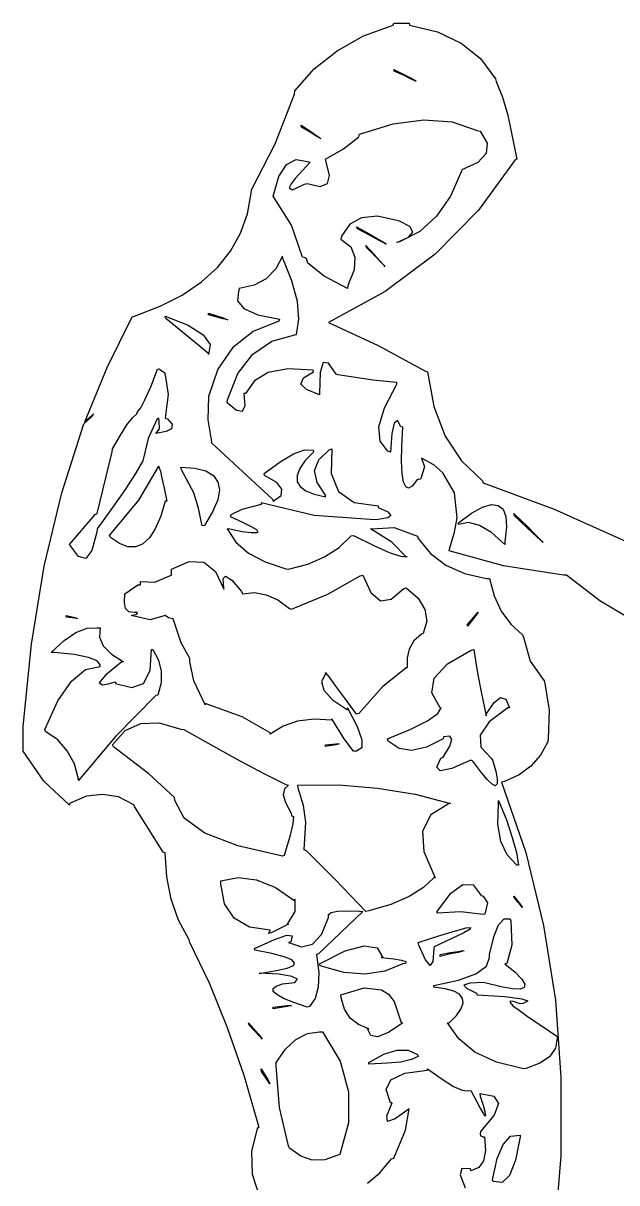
# Model space of a CAD drawing. Extents: x -0.66 to 0.51, y -0.06 to 1.71.
# Drawn here: x -0.658 to -0.188, y 0.795 to 1.715 of the extents above; entities that cross this region are included whole.
import ezdxf

# ---------------------------------------------------------------- set-up
doc = ezdxf.new("R2010")
doc.units = 0
doc.layers.get('0').update_dxf_attribs({"linetype": 'CONTINUOUS'})

msp = doc.modelspace()

# ---------------------------------------------------------------- linework, layer by layer
for p, q in [((-0.38838, 1.7046), (-0.36486, 1.71324)), ((-0.36486, 1.71324), (-0.36438, 1.71468)), ((-0.36438, 1.71468), (-0.35454, 1.71468)), ((-0.35454, 1.71468), (-0.35214, 1.71468)), ((-0.35214, 1.71468), (-0.3519, 1.71324)), ((-0.3519, 1.71324), (-0.32958, 1.70772)), ((-0.40926, 1.69284), (-0.38838, 1.7046)), ((-0.32958, 1.70772), (-0.31086, 1.69884)), ((-0.42726, 1.67844), (-0.40926, 1.69284)), ((-0.31086, 1.69884), (-0.2955, 1.6866)), ((-0.2955, 1.6866), (-0.28374, 1.67052)), ((-0.44262, 1.66092), (-0.42726, 1.67844)), ((-0.36438, 1.67796), (-0.35646, 1.67412)), ((-0.3639, 1.67652), (-0.36438, 1.67796)), ((-0.35622, 1.67316), (-0.3639, 1.67652)), ((-0.35646, 1.67412), (-0.35094, 1.67124)), ((-0.35094, 1.67052), (-0.35622, 1.67316)), ((-0.35094, 1.67124), (-0.34758, 1.66956)), ((-0.34758, 1.66908), (-0.35094, 1.67052)), ((-0.34758, 1.66956), (-0.34662, 1.6686)), ((-0.34662, 1.6686), (-0.34758, 1.66908)), ((-0.28374, 1.67052), (-0.28326, 1.66836)), ((-0.28326, 1.66836), (-0.27822, 1.65612)), ((-0.45822, 1.61892), (-0.4431, 1.65852)), ((-0.4431, 1.65852), (-0.44262, 1.66092)), ((-0.27822, 1.65612), (-0.2739, 1.64172)), ((-0.36486, 1.635), (-0.34038, 1.63812)), ((-0.34038, 1.63812), (-0.31806, 1.63644)), ((-0.2739, 1.64172), (-0.2667, 1.60692)), ((-0.43734, 1.63236), (-0.43782, 1.6338)), ((-0.43782, 1.6338), (-0.43086, 1.62924)), ((-0.43062, 1.62828), (-0.43734, 1.63236)), ((-0.43086, 1.62924), (-0.42606, 1.62588)), ((-0.42582, 1.62516), (-0.43062, 1.62828)), ((-0.3915, 1.6266), (-0.36486, 1.635)), ((-0.31806, 1.63644), (-0.29814, 1.62948)), ((-0.29814, 1.62948), (-0.29598, 1.629)), ((-0.29598, 1.629), (-0.29046, 1.61964)), ((-0.47694, 1.58244), (-0.45822, 1.61892)), ((-0.42606, 1.62588), (-0.42318, 1.62396)), ((-0.42294, 1.62348), (-0.42582, 1.62516)), ((-0.42318, 1.62396), (-0.42222, 1.623)), ((-0.42222, 1.623), (-0.42294, 1.62348)), ((-0.40422, 1.61508), (-0.39198, 1.62468)), ((-0.39198, 1.62468), (-0.3915, 1.6266)), ((-0.29046, 1.61964), (-0.29118, 1.61124)), ((-0.41838, 1.60692), (-0.40422, 1.61508)), ((-0.29118, 1.61124), (-0.29766, 1.60428)), ((-0.45534, 1.593), (-0.44934, 1.6026)), ((-0.44934, 1.6026), (-0.44166, 1.60668)), ((-0.43062, 1.60452), (-0.44238, 1.59156)), ((-0.44166, 1.60668), (-0.43278, 1.605)), ((-0.43278, 1.605), (-0.43062, 1.60452)), ((-0.4179, 1.60476), (-0.41838, 1.60692)), ((-0.41526, 1.59396), (-0.4179, 1.60476)), ((-0.29766, 1.60428), (-0.31038, 1.59852)), ((-0.26814, 1.60644), (-0.29718, 1.56636)), ((-0.2667, 1.60692), (-0.26814, 1.60644)), ((-0.4599, 1.57764), (-0.45534, 1.593)), ((-0.44238, 1.59156), (-0.44574, 1.58724)), ((-0.41694, 1.58748), (-0.41526, 1.59396)), ((-0.31062, 1.59732), (-0.31926, 1.57764)), ((-0.31038, 1.59852), (-0.31062, 1.59732)), ((-0.47718, 1.58004), (-0.47694, 1.58244)), ((-0.44574, 1.58724), (-0.44718, 1.58412)), ((-0.44718, 1.58412), (-0.44454, 1.58268)), ((-0.44454, 1.58268), (-0.4407, 1.58436)), ((-0.4407, 1.58436), (-0.43494, 1.587)), ((-0.43494, 1.587), (-0.43302, 1.58748)), ((-0.43302, 1.58748), (-0.4227, 1.58532)), ((-0.4227, 1.58532), (-0.41694, 1.58748)), ((-0.4803, 1.56348), (-0.47718, 1.58004)), ((-0.44526, 1.5546), (-0.4599, 1.57764)), ((-0.31926, 1.57764), (-0.33054, 1.56156)), ((-0.48582, 1.54812), (-0.4803, 1.56348)), ((-0.29718, 1.56636), (-0.3315, 1.53156)), ((-0.43662, 1.52916), (-0.44526, 1.5546)), ((-0.39918, 1.55532), (-0.40566, 1.54572)), ((-0.38982, 1.56036), (-0.39918, 1.55532)), ((-0.37734, 1.56156), (-0.38982, 1.56036)), ((-0.36198, 1.5582), (-0.37734, 1.56156)), ((-0.35982, 1.55772), (-0.36198, 1.5582)), ((-0.35166, 1.5534), (-0.35982, 1.55772)), ((-0.33054, 1.56156), (-0.34374, 1.54956)), ((-0.49374, 1.53396), (-0.48582, 1.54812)), ((-0.40566, 1.54572), (-0.40614, 1.54356)), ((-0.3939, 1.55316), (-0.38334, 1.5474)), ((-0.39318, 1.55172), (-0.3939, 1.55316)), ((-0.3831, 1.54644), (-0.39318, 1.55172)), ((-0.38334, 1.5474), (-0.37614, 1.54308)), ((-0.3759, 1.54236), (-0.3831, 1.54644)), ((-0.36198, 1.54092), (-0.35262, 1.545)), ((-0.34374, 1.54956), (-0.35982, 1.5414)), ((-0.35262, 1.545), (-0.34926, 1.54908)), ((-0.34926, 1.54908), (-0.35166, 1.5534)), ((-0.40614, 1.54356), (-0.39846, 1.53732)), ((-0.39846, 1.53732), (-0.3951, 1.52916)), ((-0.38646, 1.53852), (-0.37974, 1.53132)), ((-0.38574, 1.5366), (-0.38646, 1.53852)), ((-0.37902, 1.52988), (-0.38574, 1.5366)), ((-0.37614, 1.54308), (-0.37182, 1.54068)), ((-0.37158, 1.5402), (-0.3759, 1.54236)), ((-0.37182, 1.54068), (-0.37038, 1.53948)), ((-0.37038, 1.53948), (-0.37158, 1.5402)), ((-0.35982, 1.5414), (-0.36198, 1.54092)), ((-0.50406, 1.521), (-0.49374, 1.53396)), ((-0.45246, 1.52988), (-0.45774, 1.5198)), ((-0.45246, 1.52892), (-0.45246, 1.52988)), ((-0.44502, 1.51044), (-0.45246, 1.52892)), ((-0.43542, 1.52892), (-0.43662, 1.52916)), ((-0.4335, 1.5282), (-0.43542, 1.52892)), ((-0.43302, 1.52628), (-0.4335, 1.5282)), ((-0.4323, 1.52436), (-0.43302, 1.52628)), ((-0.3951, 1.52916), (-0.39558, 1.51908)), ((-0.37974, 1.53132), (-0.37518, 1.52604)), ((-0.3747, 1.52508), (-0.37902, 1.52988)), ((-0.3315, 1.53156), (-0.3711, 1.50204)), ((-0.51678, 1.50948), (-0.50406, 1.521)), ((-0.45774, 1.5198), (-0.46542, 1.51212)), ((-0.41934, 1.51404), (-0.4323, 1.52436)), ((-0.39558, 1.51908), (-0.40062, 1.5066)), ((-0.37518, 1.52604), (-0.3723, 1.52292)), ((-0.37182, 1.52244), (-0.3747, 1.52508)), ((-0.3723, 1.52292), (-0.37134, 1.52148)), ((-0.37134, 1.52148), (-0.37182, 1.52244)), ((-0.5319, 1.49916), (-0.51678, 1.50948)), ((-0.46542, 1.51212), (-0.47502, 1.50708)), ((-0.4407, 1.49412), (-0.44502, 1.51044)), ((-0.4011, 1.50444), (-0.41934, 1.51404)), ((-0.54942, 1.49028), (-0.5319, 1.49916)), ((-0.48726, 1.50204), (-0.48822, 1.4946)), ((-0.48678, 1.50444), (-0.48726, 1.50204)), ((-0.47502, 1.50708), (-0.48678, 1.50444)), ((-0.3711, 1.50204), (-0.41598, 1.47732)), ((-0.40062, 1.5066), (-0.4011, 1.50444)), ((-0.56982, 1.48236), (-0.54942, 1.49028)), ((-0.48822, 1.4946), (-0.48318, 1.48836)), ((-0.4395, 1.47996), (-0.4407, 1.49412)), ((-0.59142, 1.44156), (-0.5715, 1.48188)), ((-0.5715, 1.48188), (-0.56982, 1.48236)), ((-0.54534, 1.48236), (-0.5271, 1.47516)), ((-0.54486, 1.48044), (-0.54534, 1.48236)), ((-0.51102, 1.45284), (-0.54486, 1.48044)), ((-0.51102, 1.48332), (-0.51102, 1.48476)), ((-0.51102, 1.48476), (-0.4995, 1.48116)), ((-0.4995, 1.4802), (-0.51102, 1.48332)), ((-0.4995, 1.48116), (-0.49566, 1.47948)), ((-0.48318, 1.48836), (-0.4719, 1.48356)), ((-0.4719, 1.48356), (-0.45486, 1.47996)), ((-0.5271, 1.47516), (-0.51534, 1.46772)), ((-0.49566, 1.47948), (-0.4995, 1.4802)), ((-0.45534, 1.47852), (-0.47574, 1.47012)), ((-0.45486, 1.47996), (-0.45534, 1.47852)), ((-0.44142, 1.46796), (-0.4395, 1.47996)), ((-0.41598, 1.47732), (-0.37662, 1.45908)), ((-0.51534, 1.46772), (-0.50982, 1.46004)), ((-0.47574, 1.47012), (-0.49206, 1.4574)), ((-0.47598, 1.45236), (-0.46086, 1.46268)), ((-0.46086, 1.46268), (-0.44262, 1.46772)), ((-0.44262, 1.46772), (-0.44142, 1.46796)), ((-0.50982, 1.46004), (-0.51102, 1.45188)), ((-0.51102, 1.45188), (-0.51102, 1.45284)), ((-0.49206, 1.4574), (-0.50358, 1.44036)), ((-0.37662, 1.45908), (-0.33966, 1.43892)), ((-0.48774, 1.437), (-0.47598, 1.45236)), ((-0.4203, 1.44564), (-0.4227, 1.43772)), ((-0.41598, 1.44516), (-0.4203, 1.44564)), ((-0.40998, 1.43628), (-0.41598, 1.44516)), ((-0.60918, 1.3986), (-0.59142, 1.44156)), ((-0.55686, 1.42644), (-0.55158, 1.44036)), ((-0.55158, 1.44036), (-0.55038, 1.4406)), ((-0.55038, 1.4406), (-0.54606, 1.43772)), ((-0.54606, 1.43772), (-0.54534, 1.4358)), ((-0.54534, 1.4358), (-0.54318, 1.4202)), ((-0.50358, 1.44036), (-0.51102, 1.41876)), ((-0.49614, 1.41612), (-0.48774, 1.437)), ((-0.46374, 1.43772), (-0.47478, 1.43124)), ((-0.44814, 1.4406), (-0.46374, 1.43772)), ((-0.42822, 1.43964), (-0.44814, 1.4406)), ((-0.4359, 1.4334), (-0.42798, 1.4382)), ((-0.42798, 1.4382), (-0.42822, 1.43964)), ((-0.4227, 1.43772), (-0.42318, 1.42116)), ((-0.40854, 1.4358), (-0.40998, 1.43628)), ((-0.3807, 1.43172), (-0.40854, 1.4358)), ((-0.33966, 1.43892), (-0.3375, 1.4382)), ((-0.3375, 1.4382), (-0.33246, 1.41084)), ((-0.56142, 1.41612), (-0.55686, 1.42644)), ((-0.47478, 1.43124), (-0.48174, 1.42116)), ((-0.43806, 1.4286), (-0.4359, 1.4334)), ((-0.4335, 1.42428), (-0.43806, 1.4286)), ((-0.37014, 1.43052), (-0.3807, 1.43172)), ((-0.37158, 1.40964), (-0.36198, 1.42836)), ((-0.36198, 1.4298), (-0.37014, 1.43052)), ((-0.36198, 1.42836), (-0.36198, 1.4298)), ((-0.56478, 1.40964), (-0.56142, 1.41612)), ((-0.54318, 1.4202), (-0.5451, 1.40388)), ((-0.51102, 1.41876), (-0.5115, 1.40028)), ((-0.49638, 1.41372), (-0.49614, 1.41612)), ((-0.48174, 1.42116), (-0.48318, 1.42116)), ((-0.48318, 1.42116), (-0.48222, 1.41132)), ((-0.42318, 1.41996), (-0.4335, 1.42428)), ((-0.42318, 1.42116), (-0.42318, 1.41996)), ((-0.56742, 1.40652), (-0.56478, 1.40964)), ((-0.48894, 1.40772), (-0.49638, 1.41372)), ((-0.48438, 1.40676), (-0.48894, 1.40772)), ((-0.48222, 1.41132), (-0.48438, 1.40676)), ((-0.37614, 1.39452), (-0.37158, 1.40964)), ((-0.33246, 1.41084), (-0.32358, 1.38732)), ((-0.6099, 1.39692), (-0.6039, 1.40244)), ((-0.60342, 1.4034), (-0.60918, 1.3986)), ((-0.6039, 1.40244), (-0.60198, 1.4046)), ((-0.60198, 1.4046), (-0.60342, 1.4034)), ((-0.57582, 1.3962), (-0.57126, 1.40172)), ((-0.57126, 1.40172), (-0.5679, 1.40484)), ((-0.5679, 1.40484), (-0.56742, 1.40652)), ((-0.55182, 1.401), (-0.55902, 1.3854)), ((-0.55038, 1.40148), (-0.55182, 1.401)), ((-0.55014, 1.39932), (-0.55038, 1.40148)), ((-0.5499, 1.39308), (-0.55014, 1.39932)), ((-0.5451, 1.40388), (-0.54534, 1.40148)), ((-0.54534, 1.40148), (-0.54366, 1.401)), ((-0.54366, 1.401), (-0.53982, 1.39668)), ((-0.5115, 1.40028), (-0.5091, 1.38444)), ((-0.36414, 1.39764), (-0.36582, 1.38948)), ((-0.3615, 1.39956), (-0.36414, 1.39764)), ((-0.35862, 1.39476), (-0.3615, 1.39956)), ((-0.62742, 1.34244), (-0.6099, 1.39692)), ((-0.58086, 1.38804), (-0.57582, 1.3962)), ((-0.55278, 1.38948), (-0.5499, 1.39308)), ((-0.54462, 1.39092), (-0.55278, 1.38948)), ((-0.5403, 1.39308), (-0.54462, 1.39092)), ((-0.53982, 1.39668), (-0.5403, 1.39308)), ((-0.37518, 1.38324), (-0.37614, 1.39452)), ((-0.36582, 1.38948), (-0.36702, 1.3746)), ((-0.35718, 1.39428), (-0.35862, 1.39476)), ((-0.3579, 1.3794), (-0.35718, 1.39428)), ((-0.5871, 1.37724), (-0.58086, 1.38804)), ((-0.55902, 1.3854), (-0.56262, 1.3698)), ((-0.5091, 1.38444), (-0.50862, 1.38204)), ((-0.50862, 1.38204), (-0.4839, 1.359)), ((-0.36894, 1.37532), (-0.37518, 1.38324)), ((-0.35814, 1.36716), (-0.3579, 1.3794)), ((-0.32358, 1.38732), (-0.31062, 1.36764)), ((-0.59934, 1.32588), (-0.58734, 1.37484)), ((-0.58734, 1.37484), (-0.5871, 1.37724)), ((-0.45438, 1.36692), (-0.44382, 1.37316)), ((-0.44382, 1.37316), (-0.43494, 1.37628)), ((-0.43494, 1.37628), (-0.42822, 1.37604)), ((-0.42798, 1.3746), (-0.43446, 1.36788)), ((-0.42822, 1.37604), (-0.42798, 1.3746)), ((-0.42366, 1.3686), (-0.4155, 1.37652)), ((-0.4155, 1.37652), (-0.41334, 1.37724)), ((-0.41334, 1.37724), (-0.41382, 1.35756)), ((-0.36702, 1.3746), (-0.36894, 1.37532)), ((-0.5631, 1.36764), (-0.56886, 1.35756)), ((-0.56622, 1.33644), (-0.55038, 1.36356)), ((-0.56262, 1.3698), (-0.5631, 1.36764)), ((-0.55038, 1.36356), (-0.55038, 1.3626)), ((-0.55038, 1.3626), (-0.54918, 1.35948)), ((-0.5331, 1.3626), (-0.52182, 1.36188)), ((-0.53262, 1.36044), (-0.5331, 1.3626)), ((-0.52182, 1.36188), (-0.51318, 1.35972)), ((-0.4671, 1.35756), (-0.45438, 1.36692)), ((-0.43878, 1.36164), (-0.44094, 1.35612)), ((-0.43446, 1.36788), (-0.43878, 1.36164)), ((-0.42702, 1.35996), (-0.42366, 1.3686)), ((-0.35766, 1.35756), (-0.35814, 1.36716)), ((-0.3327, 1.36452), (-0.3423, 1.3698)), ((-0.3423, 1.3698), (-0.3399, 1.36284)), ((-0.3399, 1.36284), (-0.34182, 1.35708)), ((-0.3255, 1.35804), (-0.3327, 1.36452)), ((-0.31062, 1.36764), (-0.29406, 1.3518)), ((-0.56886, 1.35756), (-0.57702, 1.34508)), ((-0.54918, 1.35948), (-0.54798, 1.35396)), ((-0.54798, 1.35396), (-0.5463, 1.34604)), ((-0.52278, 1.3422), (-0.53262, 1.36044)), ((-0.51318, 1.35972), (-0.50718, 1.35612)), ((-0.50718, 1.35612), (-0.50358, 1.35084)), ((-0.4839, 1.359), (-0.46038, 1.3374)), ((-0.46662, 1.35612), (-0.4671, 1.35756)), ((-0.45702, 1.3506), (-0.46662, 1.35612)), ((-0.44094, 1.35612), (-0.44094, 1.35108)), ((-0.4251, 1.3506), (-0.42702, 1.35996)), ((-0.41382, 1.35756), (-0.40806, 1.3434)), ((-0.3567, 1.35084), (-0.35766, 1.35756)), ((-0.34638, 1.35204), (-0.34974, 1.34772)), ((-0.34494, 1.35276), (-0.34638, 1.35204)), ((-0.34302, 1.35324), (-0.34494, 1.35276)), ((-0.3423, 1.35516), (-0.34302, 1.35324)), ((-0.34182, 1.35708), (-0.3423, 1.35516)), ((-0.31614, 1.3422), (-0.3255, 1.35804)), ((-0.29406, 1.3518), (-0.29358, 1.35036)), ((-0.64134, 1.28412), (-0.62742, 1.34244)), ((-0.57702, 1.34508), (-0.5871, 1.33068)), ((-0.5463, 1.34604), (-0.54414, 1.33572)), ((-0.50238, 1.3446), (-0.50382, 1.33668)), ((-0.50358, 1.35084), (-0.50238, 1.3446)), ((-0.45294, 1.34532), (-0.45702, 1.3506)), ((-0.45366, 1.34028), (-0.45294, 1.34532)), ((-0.44094, 1.35108), (-0.43854, 1.34724)), ((-0.43854, 1.34724), (-0.43398, 1.34388)), ((-0.43398, 1.34388), (-0.42726, 1.34124)), ((-0.41838, 1.34052), (-0.4251, 1.3506)), ((-0.40806, 1.3434), (-0.39558, 1.33476)), ((-0.35478, 1.347), (-0.3567, 1.35084)), ((-0.35262, 1.34604), (-0.35478, 1.347)), ((-0.34974, 1.34772), (-0.35262, 1.34604)), ((-0.29358, 1.35036), (-0.23718, 1.32948)), ((-0.5895, 1.3086), (-0.56622, 1.33644)), ((-0.54534, 1.33572), (-0.54894, 1.32372)), ((-0.54414, 1.33572), (-0.54534, 1.33572)), ((-0.51894, 1.3302), (-0.52278, 1.3422)), ((-0.50382, 1.33668), (-0.5079, 1.32732)), ((-0.42726, 1.32444), (-0.4695, 1.33428)), ((-0.4695, 1.33428), (-0.4695, 1.33308)), ((-0.46038, 1.3374), (-0.4599, 1.33572)), ((-0.4599, 1.33572), (-0.45366, 1.34028)), ((-0.42726, 1.34124), (-0.41838, 1.33908)), ((-0.41838, 1.33908), (-0.41838, 1.34052)), ((-0.39558, 1.33476), (-0.37662, 1.33188)), ((-0.31422, 1.32252), (-0.31614, 1.3422)), ((-0.62118, 1.3014), (-0.60078, 1.32516)), ((-0.60078, 1.32516), (-0.59934, 1.32588)), ((-0.5871, 1.33068), (-0.59934, 1.31364)), ((-0.51606, 1.31604), (-0.51894, 1.3302)), ((-0.5079, 1.32732), (-0.51438, 1.31652)), ((-0.4935, 1.32492), (-0.49398, 1.32348)), ((-0.48462, 1.329), (-0.4935, 1.32492)), ((-0.4695, 1.33308), (-0.48462, 1.329)), ((-0.37926, 1.32084), (-0.42726, 1.32444)), ((-0.37662, 1.33188), (-0.37662, 1.33068)), ((-0.37662, 1.33068), (-0.36894, 1.32732)), ((-0.36894, 1.32732), (-0.36654, 1.32444)), ((-0.36654, 1.32444), (-0.36894, 1.32252)), ((-0.31302, 1.31844), (-0.3027, 1.32612)), ((-0.3027, 1.32612), (-0.29406, 1.33092)), ((-0.29406, 1.33092), (-0.28686, 1.33308)), ((-0.28686, 1.33308), (-0.28158, 1.33236)), ((-0.28158, 1.33236), (-0.27774, 1.32948)), ((-0.27774, 1.32948), (-0.27558, 1.32348)), ((-0.2691, 1.32588), (-0.25902, 1.31604)), ((-0.26862, 1.32396), (-0.2691, 1.32588)), ((-0.23718, 1.32948), (-0.17598, 1.30188)), ((-0.54894, 1.32372), (-0.55326, 1.31388)), ((-0.51438, 1.31652), (-0.51606, 1.31604)), ((-0.49398, 1.32348), (-0.48414, 1.31916)), ((-0.48414, 1.31916), (-0.47742, 1.31556)), ((-0.47742, 1.31556), (-0.4731, 1.31316)), ((-0.38166, 1.31364), (-0.36414, 1.31484)), ((-0.37662, 1.32108), (-0.37926, 1.32084)), ((-0.36894, 1.32252), (-0.37662, 1.32108)), ((-0.36414, 1.31484), (-0.34542, 1.30788)), ((-0.31614, 1.31124), (-0.31422, 1.32252)), ((-0.3051, 1.31868), (-0.31302, 1.31724)), ((-0.31302, 1.31724), (-0.31302, 1.31844)), ((-0.29646, 1.31652), (-0.3051, 1.31868)), ((-0.28686, 1.31076), (-0.29646, 1.31652)), ((-0.2751, 1.31508), (-0.2763, 1.3038)), ((-0.27558, 1.32348), (-0.2751, 1.31508)), ((-0.25854, 1.3146), (-0.26862, 1.32396)), ((-0.25902, 1.31604), (-0.25182, 1.30884)), ((-0.59958, 1.31124), (-0.60342, 1.2966)), ((-0.59934, 1.31364), (-0.59958, 1.31124)), ((-0.58878, 1.30692), (-0.5895, 1.3086)), ((-0.58158, 1.30212), (-0.58878, 1.30692)), ((-0.55782, 1.30668), (-0.56334, 1.30164)), ((-0.55326, 1.31388), (-0.55782, 1.30668)), ((-0.49422, 1.3134), (-0.49638, 1.31364)), ((-0.49638, 1.31364), (-0.48942, 1.30332)), ((-0.48438, 1.31148), (-0.49422, 1.3134)), ((-0.47742, 1.31052), (-0.48438, 1.31148)), ((-0.4731, 1.31052), (-0.47742, 1.31052)), ((-0.4731, 1.31316), (-0.4719, 1.31124)), ((-0.4719, 1.31124), (-0.4731, 1.31052)), ((-0.40758, 1.299), (-0.39798, 1.30812)), ((-0.39798, 1.30812), (-0.3963, 1.3086)), ((-0.3963, 1.3086), (-0.38022, 1.30044)), ((-0.36582, 1.30332), (-0.38286, 1.31364)), ((-0.38286, 1.31364), (-0.38166, 1.31364)), ((-0.34542, 1.30788), (-0.34494, 1.3062)), ((-0.34494, 1.3062), (-0.33534, 1.2942)), ((-0.31998, 1.29876), (-0.31614, 1.31124)), ((-0.2763, 1.3014), (-0.28686, 1.31076)), ((-0.25158, 1.30788), (-0.25854, 1.3146)), ((-0.25182, 1.30884), (-0.2475, 1.30452)), ((-0.24726, 1.30404), (-0.25158, 1.30788)), ((-0.61398, 1.2918), (-0.62118, 1.3014)), ((-0.60342, 1.2966), (-0.60822, 1.29012)), ((-0.5751, 1.29948), (-0.58158, 1.30212)), ((-0.56886, 1.29948), (-0.5751, 1.29948)), ((-0.56334, 1.30164), (-0.56886, 1.29948)), ((-0.48942, 1.30332), (-0.47934, 1.29444)), ((-0.4191, 1.29156), (-0.40758, 1.299)), ((-0.38022, 1.30044), (-0.36798, 1.29492)), ((-0.35454, 1.29156), (-0.36582, 1.30332)), ((-0.32046, 1.29636), (-0.31998, 1.29876)), ((-0.2763, 1.3038), (-0.2763, 1.3014)), ((-0.2475, 1.30452), (-0.24606, 1.30284)), ((-0.24606, 1.30284), (-0.24726, 1.30404)), ((-0.60822, 1.29012), (-0.61398, 1.2918)), ((-0.54054, 1.28172), (-0.52638, 1.28796)), ((-0.52638, 1.28796), (-0.51486, 1.28724)), ((-0.51486, 1.28724), (-0.5055, 1.28004)), ((-0.47934, 1.29444), (-0.46614, 1.28748)), ((-0.46614, 1.28748), (-0.44982, 1.28196)), ((-0.4323, 1.2858), (-0.4191, 1.29156)), ((-0.36798, 1.29492), (-0.3591, 1.29204)), ((-0.3591, 1.29204), (-0.35358, 1.29156)), ((-0.35358, 1.29156), (-0.35454, 1.29156)), ((-0.33534, 1.2942), (-0.3231, 1.28484)), ((-0.2775, 1.28436), (-0.32046, 1.29636)), ((-0.65142, 1.22244), (-0.64134, 1.28412)), ((-0.54054, 1.27932), (-0.54054, 1.28172)), ((-0.54054, 1.27692), (-0.54054, 1.27932)), ((-0.5055, 1.28004), (-0.49902, 1.26588)), ((-0.44982, 1.28196), (-0.44766, 1.28172)), ((-0.44766, 1.28172), (-0.4323, 1.2858)), ((-0.3231, 1.28484), (-0.30822, 1.27836)), ((-0.30822, 1.27836), (-0.29094, 1.27452)), ((-0.22998, 1.27692), (-0.2775, 1.28436)), ((-0.57726, 1.26228), (-0.56718, 1.26924)), ((-0.56718, 1.26924), (-0.56502, 1.26948)), ((-0.56502, 1.26948), (-0.56502, 1.27188)), ((-0.56502, 1.27188), (-0.5535, 1.2714)), ((-0.5535, 1.2714), (-0.54246, 1.2762)), ((-0.54246, 1.2762), (-0.54054, 1.27692)), ((-0.4995, 1.27452), (-0.49758, 1.2762)), ((-0.49902, 1.26708), (-0.4995, 1.27452)), ((-0.49758, 1.2762), (-0.49254, 1.27308)), ((-0.49254, 1.27308), (-0.48486, 1.2642)), ((-0.41646, 1.26204), (-0.39102, 1.27644)), ((-0.39102, 1.27644), (-0.38886, 1.27692)), ((-0.38886, 1.27692), (-0.38238, 1.26324)), ((-0.29094, 1.27452), (-0.28854, 1.27452)), ((-0.28854, 1.27452), (-0.2847, 1.2606)), ((-0.22758, 1.27692), (-0.22998, 1.27692)), ((-0.20118, 1.25676), (-0.22758, 1.27692)), ((-0.57774, 1.25532), (-0.57726, 1.26228)), ((-0.49902, 1.26588), (-0.49902, 1.26708)), ((-0.48486, 1.2642), (-0.48414, 1.26228)), ((-0.48414, 1.26228), (-0.47454, 1.26324)), ((-0.47454, 1.26324), (-0.46542, 1.26156)), ((-0.46542, 1.26156), (-0.45606, 1.25748)), ((-0.44526, 1.25004), (-0.41646, 1.26204)), ((-0.38238, 1.26324), (-0.37494, 1.25676)), ((-0.3663, 1.25796), (-0.35646, 1.26636)), ((-0.35646, 1.26636), (-0.35454, 1.26708)), ((-0.35454, 1.26708), (-0.34494, 1.25868)), ((-0.2847, 1.2606), (-0.27918, 1.24836)), ((-0.57678, 1.25052), (-0.57774, 1.25532)), ((-0.57414, 1.24788), (-0.57678, 1.25052)), ((-0.45606, 1.25748), (-0.44694, 1.25052)), ((-0.44694, 1.25052), (-0.44526, 1.25004)), ((-0.37494, 1.25676), (-0.3663, 1.25796)), ((-0.34494, 1.25868), (-0.33966, 1.2498)), ((-0.17166, 1.23924), (-0.20118, 1.25676)), ((-0.62382, 1.245), (-0.6171, 1.24356)), ((-0.62358, 1.2438), (-0.62382, 1.245)), ((-0.6171, 1.24284), (-0.62358, 1.2438)), ((-0.6171, 1.24356), (-0.61494, 1.2426)), ((-0.61494, 1.2426), (-0.6171, 1.24284)), ((-0.56982, 1.2474), (-0.57414, 1.24788)), ((-0.57246, 1.245), (-0.5679, 1.2462)), ((-0.55734, 1.24164), (-0.57246, 1.245)), ((-0.56742, 1.2474), (-0.56982, 1.2474)), ((-0.5679, 1.2462), (-0.56742, 1.2474)), ((-0.54726, 1.24452), (-0.55734, 1.24164)), ((-0.54534, 1.245), (-0.54726, 1.24452)), ((-0.5427, 1.24308), (-0.54534, 1.245)), ((-0.54054, 1.2426), (-0.5427, 1.24308)), ((-0.5391, 1.24236), (-0.54054, 1.2426)), ((-0.53286, 1.2234), (-0.5391, 1.24236)), ((-0.33966, 1.2498), (-0.33822, 1.24068)), ((-0.30582, 1.2378), (-0.29934, 1.24548)), ((-0.29934, 1.245), (-0.30582, 1.2366)), ((-0.29934, 1.24548), (-0.29742, 1.24764)), ((-0.29742, 1.24764), (-0.29934, 1.245)), ((-0.27918, 1.24836), (-0.2715, 1.23828)), ((-0.61614, 1.23156), (-0.60726, 1.23492)), ((-0.60726, 1.23492), (-0.59934, 1.2354)), ((-0.59934, 1.2354), (-0.59694, 1.23516)), ((-0.59694, 1.23516), (-0.59742, 1.22796)), ((-0.33822, 1.24068), (-0.3411, 1.23084)), ((-0.30582, 1.2366), (-0.30582, 1.2378)), ((-0.2715, 1.23828), (-0.26238, 1.22964)), ((-0.63582, 1.21572), (-0.6255, 1.22532)), ((-0.6255, 1.22532), (-0.61614, 1.23156)), ((-0.59742, 1.22796), (-0.59454, 1.221)), ((-0.5259, 1.21092), (-0.53286, 1.2234)), ((-0.3483, 1.22484), (-0.35214, 1.21836)), ((-0.3423, 1.23036), (-0.3483, 1.22484)), ((-0.3411, 1.23084), (-0.3423, 1.23036)), ((-0.26238, 1.22964), (-0.26166, 1.22796)), ((-0.26166, 1.22796), (-0.25638, 1.20876)), ((-0.6579, 1.15716), (-0.65142, 1.22244)), ((-0.63342, 1.21572), (-0.63582, 1.21572)), ((-0.61758, 1.21404), (-0.63342, 1.21572)), ((-0.6063, 1.21188), (-0.61758, 1.21404)), ((-0.59454, 1.221), (-0.58806, 1.21452)), ((-0.58806, 1.21452), (-0.57846, 1.20828)), ((-0.55734, 1.20132), (-0.55638, 1.21812)), ((-0.55638, 1.21812), (-0.55518, 1.21812)), ((-0.55518, 1.21812), (-0.55062, 1.20972)), ((-0.35214, 1.21836), (-0.35382, 1.2114)), ((-0.32166, 1.20684), (-0.30294, 1.21764)), ((-0.30294, 1.21764), (-0.30078, 1.21812)), ((-0.30078, 1.21812), (-0.29958, 1.20948)), ((-0.60846, 1.20228), (-0.59694, 1.20468)), ((-0.59934, 1.20924), (-0.6063, 1.21188)), ((-0.59694, 1.20588), (-0.59934, 1.20924)), ((-0.59694, 1.20468), (-0.59694, 1.20588)), ((-0.57966, 1.20828), (-0.59238, 1.19796)), ((-0.57846, 1.20828), (-0.57966, 1.20828)), ((-0.55062, 1.20972), (-0.5487, 1.20084)), ((-0.5259, 1.20828), (-0.5259, 1.21092)), ((-0.52278, 1.19316), (-0.5259, 1.20828)), ((-0.35382, 1.2114), (-0.35358, 1.20348)), ((-0.33222, 1.19532), (-0.32166, 1.20684)), ((-0.29958, 1.20948), (-0.29766, 1.19796)), ((-0.25638, 1.20876), (-0.2451, 1.19316)), ((-0.61974, 1.19292), (-0.60846, 1.20228)), ((-0.59238, 1.19796), (-0.59574, 1.19436)), ((-0.56262, 1.19124), (-0.55734, 1.20132)), ((-0.5487, 1.20084), (-0.5487, 1.19172)), ((-0.41838, 1.19868), (-0.4215, 1.19268)), ((-0.41526, 1.19604), (-0.41838, 1.19988)), ((-0.41838, 1.19988), (-0.41838, 1.19868)), ((-0.41022, 1.18908), (-0.41526, 1.19604)), ((-0.35454, 1.20348), (-0.37326, 1.1886)), ((-0.35358, 1.20348), (-0.35454, 1.20348)), ((-0.33414, 1.1838), (-0.33222, 1.19532)), ((-0.29766, 1.19796), (-0.29478, 1.18332)), ((-0.63054, 1.17732), (-0.61974, 1.19292)), ((-0.59574, 1.19436), (-0.59766, 1.19172)), ((-0.59766, 1.19172), (-0.59502, 1.19004)), ((-0.59502, 1.19004), (-0.5907, 1.19076)), ((-0.5907, 1.19076), (-0.5847, 1.19244)), ((-0.5847, 1.19244), (-0.5847, 1.19124)), ((-0.5847, 1.19124), (-0.57174, 1.18788)), ((-0.57174, 1.18788), (-0.56262, 1.19124)), ((-0.5487, 1.19172), (-0.55134, 1.18188)), ((-0.51366, 1.1742), (-0.52278, 1.19316)), ((-0.4215, 1.19268), (-0.41982, 1.18572)), ((-0.40302, 1.17948), (-0.41022, 1.18908)), ((-0.37326, 1.1886), (-0.39198, 1.16748)), ((-0.2451, 1.19316), (-0.24462, 1.19124)), ((-0.24462, 1.19124), (-0.24126, 1.16988)), ((-0.64086, 1.15476), (-0.63054, 1.17732)), ((-0.55278, 1.18164), (-0.5847, 1.149)), ((-0.55134, 1.18188), (-0.55278, 1.18164)), ((-0.41982, 1.18572), (-0.41286, 1.17828)), ((-0.41286, 1.17828), (-0.4011, 1.17036)), ((-0.3939, 1.16676), (-0.40302, 1.17948)), ((-0.32766, 1.1718), (-0.33414, 1.1838)), ((-0.29478, 1.18332), (-0.29118, 1.16556)), ((-0.2847, 1.17612), (-0.27966, 1.17996)), ((-0.27966, 1.17996), (-0.27558, 1.17876)), ((-0.27558, 1.17876), (-0.2727, 1.1718)), ((-0.48438, 1.1646), (-0.51366, 1.1754)), ((-0.51366, 1.1754), (-0.51366, 1.1742)), ((-0.4011, 1.17036), (-0.4011, 1.1718)), ((-0.4011, 1.1718), (-0.39342, 1.15716)), ((-0.32934, 1.16724), (-0.3267, 1.1718)), ((-0.3267, 1.1718), (-0.32766, 1.1718)), ((-0.29118, 1.16676), (-0.2847, 1.17612)), ((-0.2739, 1.1718), (-0.28878, 1.16076)), ((-0.2727, 1.1718), (-0.2739, 1.1718)), ((-0.24126, 1.16988), (-0.24198, 1.14732)), ((-0.57702, 1.1538), (-0.56478, 1.15932)), ((-0.56478, 1.15932), (-0.55014, 1.16004)), ((-0.55014, 1.16004), (-0.5331, 1.155)), ((-0.4623, 1.15212), (-0.48438, 1.1646)), ((-0.4407, 1.16124), (-0.45198, 1.1574)), ((-0.4275, 1.16292), (-0.4407, 1.16124)), ((-0.41334, 1.16196), (-0.4275, 1.16292)), ((-0.4035, 1.14732), (-0.41334, 1.16316)), ((-0.41334, 1.16316), (-0.41334, 1.16196)), ((-0.39198, 1.16748), (-0.3939, 1.16676)), ((-0.3507, 1.155), (-0.3375, 1.16148)), ((-0.3375, 1.16148), (-0.32934, 1.16724)), ((-0.28878, 1.16076), (-0.29598, 1.1502)), ((-0.29118, 1.16556), (-0.29118, 1.16676)), ((-0.6579, 1.13988), (-0.6579, 1.15716)), ((-0.64014, 1.15308), (-0.64086, 1.15476)), ((-0.63054, 1.14636), (-0.64014, 1.15308)), ((-0.5871, 1.14252), (-0.57702, 1.1538)), ((-0.5331, 1.155), (-0.5307, 1.15476)), ((-0.5307, 1.15476), (-0.50718, 1.14132)), ((-0.45198, 1.1574), (-0.4623, 1.15092)), ((-0.4623, 1.15092), (-0.4623, 1.15212)), ((-0.39342, 1.15716), (-0.38958, 1.1466)), ((-0.36942, 1.14732), (-0.3507, 1.155)), ((-0.31998, 1.14948), (-0.32502, 1.14876)), ((-0.3183, 1.14684), (-0.31998, 1.14948)), ((-0.29598, 1.1502), (-0.29526, 1.1406)), ((-0.6231, 1.13772), (-0.63054, 1.14636)), ((-0.5847, 1.149), (-0.61398, 1.1142)), ((-0.58638, 1.14084), (-0.5871, 1.14252)), ((-0.5583, 1.11948), (-0.58638, 1.14084)), ((-0.50718, 1.14132), (-0.48582, 1.12956)), ((-0.41838, 1.14252), (-0.41022, 1.14324)), ((-0.41838, 1.14108), (-0.41838, 1.14252)), ((-0.41022, 1.14252), (-0.41838, 1.14108)), ((-0.41022, 1.14324), (-0.40758, 1.14324)), ((-0.40758, 1.14324), (-0.41022, 1.14252)), ((-0.3963, 1.13748), (-0.4035, 1.14732)), ((-0.38958, 1.14012), (-0.3939, 1.13748)), ((-0.38958, 1.1466), (-0.38958, 1.14012)), ((-0.3687, 1.1454), (-0.36942, 1.14732)), ((-0.36006, 1.13964), (-0.3687, 1.1454)), ((-0.33846, 1.1406), (-0.35022, 1.13796)), ((-0.32526, 1.14732), (-0.33846, 1.1406)), ((-0.32502, 1.14876), (-0.32526, 1.14732)), ((-0.32526, 1.13268), (-0.31998, 1.14132)), ((-0.31998, 1.14132), (-0.3183, 1.14684)), ((-0.29526, 1.1406), (-0.28686, 1.13172)), ((-0.24222, 1.14492), (-0.24798, 1.13436)), ((-0.24198, 1.14732), (-0.24222, 1.14492)), ((-0.6579, 1.13748), (-0.6579, 1.13988)), ((-0.64158, 1.11372), (-0.6579, 1.13748)), ((-0.61734, 1.1274), (-0.6231, 1.13772)), ((-0.3939, 1.13748), (-0.3963, 1.13748)), ((-0.35022, 1.13796), (-0.36006, 1.13964)), ((-0.3303, 1.12476), (-0.32694, 1.13196)), ((-0.32694, 1.13196), (-0.32526, 1.13268)), ((-0.28686, 1.13172), (-0.28614, 1.13028)), ((-0.24798, 1.13436), (-0.25566, 1.12572)), ((-0.61398, 1.1154), (-0.61734, 1.1274)), ((-0.48582, 1.12956), (-0.46662, 1.11948)), ((-0.32766, 1.12188), (-0.3303, 1.12476)), ((-0.3183, 1.1238), (-0.32766, 1.12188)), ((-0.30318, 1.13028), (-0.3183, 1.1238)), ((-0.30174, 1.12956), (-0.30318, 1.13028)), ((-0.29526, 1.12116), (-0.30174, 1.12956)), ((-0.28614, 1.13028), (-0.2835, 1.12164)), ((-0.25566, 1.12572), (-0.26502, 1.11876)), ((-0.62118, 1.09476), (-0.64158, 1.11372)), ((-0.61398, 1.1142), (-0.61398, 1.1154)), ((-0.53814, 1.10076), (-0.5583, 1.11948)), ((-0.46662, 1.11948), (-0.44982, 1.11108)), ((-0.29022, 1.11492), (-0.29526, 1.12116)), ((-0.28638, 1.11132), (-0.29022, 1.11492)), ((-0.2835, 1.12164), (-0.28254, 1.11516)), ((-0.28254, 1.11516), (-0.28254, 1.11156)), ((-0.27654, 1.11348), (-0.27894, 1.113)), ((-0.27894, 1.113), (-0.25974, 1.05708)), ((-0.26502, 1.11876), (-0.27654, 1.11348)), ((-0.45102, 1.10772), (-0.45198, 1.10292)), ((-0.44766, 1.1106), (-0.45102, 1.10772)), ((-0.44982, 1.11108), (-0.44766, 1.1106)), ((-0.44022, 1.1106), (-0.40782, 1.11084)), ((-0.43998, 1.1082), (-0.44022, 1.1106)), ((-0.4359, 1.09428), (-0.43998, 1.1082)), ((-0.40782, 1.11084), (-0.3771, 1.1082)), ((-0.3771, 1.1082), (-0.34734, 1.1034)), ((-0.34734, 1.1034), (-0.31926, 1.09596)), ((-0.28398, 1.10988), (-0.28638, 1.11132)), ((-0.28254, 1.11156), (-0.28398, 1.10988)), ((-0.60774, 1.10172), (-0.62118, 1.09596)), ((-0.62118, 1.09596), (-0.62118, 1.09476)), ((-0.59502, 1.10316), (-0.60774, 1.10172)), ((-0.5823, 1.10124), (-0.59502, 1.10316)), ((-0.5703, 1.095), (-0.5823, 1.10124)), ((-0.56982, 1.09356), (-0.5703, 1.095)), ((-0.5379, 1.09836), (-0.53814, 1.10076)), ((-0.53046, 1.08444), (-0.5379, 1.09836)), ((-0.45198, 1.10292), (-0.45006, 1.09668)), ((-0.45006, 1.09668), (-0.44574, 1.08828)), ((-0.43398, 1.08132), (-0.4359, 1.09428)), ((-0.32046, 1.09596), (-0.33486, 1.08708)), ((-0.31926, 1.09596), (-0.32046, 1.09596)), ((-0.28182, 1.07964), (-0.28134, 1.09596)), ((-0.28134, 1.09836), (-0.2751, 1.083)), ((-0.28134, 1.09596), (-0.28134, 1.09836)), ((-0.54702, 1.05732), (-0.56982, 1.09356)), ((-0.44574, 1.08828), (-0.44526, 1.08612)), ((-0.44526, 1.08612), (-0.44382, 1.08564)), ((-0.44382, 1.08564), (-0.4443, 1.07988)), ((-0.33486, 1.08708), (-0.34158, 1.07412)), ((-0.5139, 1.07244), (-0.53046, 1.08444)), ((-0.4443, 1.07988), (-0.4467, 1.0698)), ((-0.43542, 1.05924), (-0.43398, 1.08132)), ((-0.27942, 1.06596), (-0.28182, 1.07964)), ((-0.2751, 1.083), (-0.27054, 1.06908)), ((-0.48774, 1.06236), (-0.5139, 1.07244)), ((-0.4467, 1.0698), (-0.45126, 1.05468)), ((-0.34158, 1.07412), (-0.34038, 1.0578)), ((-0.27054, 1.06908), (-0.26718, 1.05708)), ((-0.45246, 1.0542), (-0.48774, 1.06236)), ((-0.4335, 1.05852), (-0.43542, 1.05924)), ((-0.4107, 1.03572), (-0.4335, 1.05852)), ((-0.34038, 1.0578), (-0.3315, 1.03716)), ((-0.27438, 1.05516), (-0.27942, 1.06596)), ((-0.54534, 1.05684), (-0.54702, 1.05732)), ((-0.54414, 1.03788), (-0.54534, 1.05684)), ((-0.45126, 1.05468), (-0.45246, 1.0542)), ((-0.2667, 1.047), (-0.27438, 1.05516)), ((-0.26718, 1.05708), (-0.2655, 1.047)), ((-0.25974, 1.05708), (-0.24582, 0.99924)), ((-0.2655, 1.047), (-0.2667, 1.047)), ((-0.54078, 1.02012), (-0.54414, 1.03788)), ((-0.50142, 1.03476), (-0.4875, 1.0374)), ((-0.50142, 1.03236), (-0.50142, 1.03476)), ((-0.4983, 1.01652), (-0.50142, 1.03236)), ((-0.4875, 1.0374), (-0.4731, 1.03548)), ((-0.4731, 1.03548), (-0.45798, 1.02948)), ((-0.38646, 1.01028), (-0.4107, 1.03572)), ((-0.3327, 1.03716), (-0.34086, 1.02948)), ((-0.3315, 1.03716), (-0.3327, 1.03716)), ((-0.31902, 1.02492), (-0.30966, 1.03188)), ((-0.30966, 1.03188), (-0.3015, 1.0314)), ((-0.3015, 1.0314), (-0.29502, 1.023)), ((-0.45798, 1.02948), (-0.44262, 1.01892)), ((-0.35214, 1.02228), (-0.36654, 1.01604)), ((-0.34086, 1.02948), (-0.35214, 1.02228)), ((-0.33006, 1.01028), (-0.31902, 1.02492)), ((-0.29502, 1.023), (-0.29358, 1.02252)), ((-0.29358, 1.02252), (-0.28998, 1.01724)), ((-0.26862, 1.0206), (-0.2691, 1.02252)), ((-0.2691, 1.02252), (-0.26406, 1.01628)), ((-0.26382, 1.01532), (-0.26862, 1.0206)), ((-0.53478, 1.00356), (-0.54078, 1.02012)), ((-0.49086, 1.005), (-0.4983, 1.01652)), ((-0.44262, 1.02012), (-0.44262, 1.01028)), ((-0.44262, 1.01892), (-0.44262, 1.02012)), ((-0.36654, 1.01604), (-0.38406, 1.01076)), ((-0.28998, 1.01724), (-0.29214, 1.00836)), ((-0.26406, 1.01628), (-0.26238, 1.01364)), ((-0.26238, 1.01364), (-0.26382, 1.01532)), ((-0.52638, 0.98796), (-0.53478, 1.00356)), ((-0.47862, 0.99804), (-0.49086, 1.005)), ((-0.44262, 1.01028), (-0.44886, 1.00044)), ((-0.38886, 1.01028), (-0.4239, 0.97668)), ((-0.4215, 0.99204), (-0.41598, 1.00548)), ((-0.41598, 1.00788), (-0.41382, 1.00956)), ((-0.41598, 1.00548), (-0.41598, 1.00788)), ((-0.41382, 1.00956), (-0.40902, 1.01052)), ((-0.40902, 1.01052), (-0.40158, 1.01076)), ((-0.40158, 1.01076), (-0.3915, 1.01052)), ((-0.3915, 1.01052), (-0.38886, 1.01028)), ((-0.38406, 1.01076), (-0.38646, 1.01028)), ((-0.33006, 1.00908), (-0.33006, 1.01028)), ((-0.3111, 1.01004), (-0.33006, 1.00908)), ((-0.29358, 1.00788), (-0.3111, 1.01004)), ((-0.29214, 1.00836), (-0.29358, 1.00788)), ((-0.28134, 0.99972), (-0.27678, 1.00452)), ((-0.27678, 1.00452), (-0.27198, 1.00452)), ((-0.27198, 1.00452), (-0.2715, 1.00308)), ((-0.2715, 1.00308), (-0.27078, 0.98364)), ((-0.4623, 0.99564), (-0.47862, 0.99804)), ((-0.46374, 0.993), (-0.46278, 0.99396)), ((-0.46158, 0.99348), (-0.46374, 0.993)), ((-0.46278, 0.99396), (-0.4623, 0.99564)), ((-0.45606, 0.99612), (-0.46158, 0.99348)), ((-0.44766, 1.00044), (-0.45606, 0.99612)), ((-0.44886, 1.00044), (-0.44766, 1.00044)), ((-0.3279, 0.99132), (-0.31542, 0.99516)), ((-0.30894, 0.99348), (-0.3183, 0.98892)), ((-0.31542, 0.99516), (-0.30702, 0.99732)), ((-0.3039, 0.99636), (-0.30894, 0.99348)), ((-0.30702, 0.99732), (-0.30342, 0.99756)), ((-0.30342, 0.99756), (-0.3039, 0.99636)), ((-0.28518, 0.99036), (-0.28134, 0.99972)), ((-0.24582, 0.99924), (-0.23622, 0.93996)), ((-0.5259, 0.9858), (-0.52638, 0.98796)), ((-0.5103, 0.95364), (-0.5259, 0.9858)), ((-0.47454, 0.981), (-0.45894, 0.9882)), ((-0.45894, 0.9882), (-0.4491, 0.99156)), ((-0.4491, 0.99156), (-0.44478, 0.99108)), ((-0.44598, 0.98628), (-0.44766, 0.9858)), ((-0.44766, 0.9858), (-0.43734, 0.98244)), ((-0.44478, 0.99108), (-0.44598, 0.98628)), ((-0.43734, 0.98244), (-0.4287, 0.98436)), ((-0.4287, 0.98436), (-0.4215, 0.99204)), ((-0.34494, 0.9858), (-0.3279, 0.99132)), ((-0.34446, 0.98364), (-0.34494, 0.9858)), ((-0.3183, 0.98892), (-0.33222, 0.98244)), ((-0.28854, 0.9762), (-0.28518, 0.99036)), ((-0.4743, 0.9798), (-0.47454, 0.981)), ((-0.46086, 0.97716), (-0.4743, 0.9798)), ((-0.45126, 0.97452), (-0.46086, 0.97716)), ((-0.4239, 0.97668), (-0.42558, 0.9762)), ((-0.42558, 0.9762), (-0.42366, 0.9618)), ((-0.42318, 0.96876), (-0.40278, 0.97908)), ((-0.40278, 0.97908), (-0.38766, 0.98316)), ((-0.38766, 0.98316), (-0.37758, 0.98148)), ((-0.37758, 0.98148), (-0.37302, 0.9738)), ((-0.33918, 0.97212), (-0.34446, 0.98364)), ((-0.3327, 0.981), (-0.33342, 0.97068)), ((-0.33222, 0.98244), (-0.3327, 0.981)), ((-0.32766, 0.9762), (-0.31926, 0.97788)), ((-0.31926, 0.97668), (-0.32766, 0.97476)), ((-0.32766, 0.97476), (-0.32766, 0.9762)), ((-0.31926, 0.97788), (-0.31326, 0.9786)), ((-0.31326, 0.97788), (-0.31926, 0.97668)), ((-0.31326, 0.9786), (-0.30966, 0.97932)), ((-0.30966, 0.97884), (-0.31326, 0.97788)), ((-0.30966, 0.97932), (-0.30846, 0.97908)), ((-0.30846, 0.97908), (-0.30966, 0.97884)), ((-0.28854, 0.9738), (-0.28854, 0.9762)), ((-0.27078, 0.98364), (-0.27486, 0.96924)), ((-0.44502, 0.97212), (-0.45126, 0.97452)), ((-0.44886, 0.9654), (-0.44382, 0.96756)), ((-0.44286, 0.96948), (-0.44502, 0.97212)), ((-0.44382, 0.96756), (-0.44286, 0.96948)), ((-0.4227, 0.96732), (-0.42318, 0.96876)), ((-0.40398, 0.96204), (-0.4227, 0.96732)), ((-0.37302, 0.9738), (-0.37422, 0.9738)), ((-0.37422, 0.9738), (-0.36438, 0.97284)), ((-0.35718, 0.96876), (-0.37134, 0.963)), ((-0.36438, 0.97284), (-0.35814, 0.97164)), ((-0.35814, 0.97164), (-0.35478, 0.97068)), ((-0.35502, 0.96924), (-0.35718, 0.96876)), ((-0.35478, 0.97068), (-0.35502, 0.96924)), ((-0.33558, 0.96756), (-0.33918, 0.97212)), ((-0.33342, 0.97068), (-0.33558, 0.96756)), ((-0.29934, 0.96084), (-0.29094, 0.96708)), ((-0.29094, 0.96708), (-0.28854, 0.9738)), ((-0.27486, 0.96924), (-0.2763, 0.96876)), ((-0.2763, 0.96876), (-0.26814, 0.96228)), ((-0.4551, 0.9606), (-0.47094, 0.96156)), ((-0.47094, 0.96156), (-0.4695, 0.96156)), ((-0.4695, 0.96156), (-0.45726, 0.96348)), ((-0.45726, 0.96348), (-0.44886, 0.9654)), ((-0.44502, 0.95892), (-0.4551, 0.9606)), ((-0.4407, 0.95676), (-0.44502, 0.95892)), ((-0.44262, 0.95412), (-0.4407, 0.95676)), ((-0.42366, 0.9618), (-0.42414, 0.95028)), ((-0.38694, 0.9606), (-0.40398, 0.96204)), ((-0.37134, 0.963), (-0.38694, 0.9606)), ((-0.31302, 0.95604), (-0.29934, 0.96084)), ((-0.26814, 0.96228), (-0.26286, 0.95676)), ((-0.26286, 0.95676), (-0.26046, 0.95268)), ((-0.49614, 0.91812), (-0.5103, 0.95364)), ((-0.4599, 0.94932), (-0.4575, 0.95124)), ((-0.4599, 0.94692), (-0.4599, 0.94932)), ((-0.4575, 0.95124), (-0.45246, 0.95292)), ((-0.45246, 0.95292), (-0.44502, 0.95388)), ((-0.44502, 0.95388), (-0.44262, 0.95412)), ((-0.42414, 0.95028), (-0.42654, 0.9414)), ((-0.40614, 0.94428), (-0.3879, 0.9498)), ((-0.3879, 0.9498), (-0.37398, 0.94812)), ((-0.37398, 0.94812), (-0.36846, 0.94476)), ((-0.3327, 0.95172), (-0.31302, 0.95604)), ((-0.33246, 0.95028), (-0.3327, 0.95172)), ((-0.32358, 0.94908), (-0.33246, 0.95028)), ((-0.31686, 0.94716), (-0.32358, 0.94908)), ((-0.3123, 0.94476), (-0.31686, 0.94716)), ((-0.30414, 0.95364), (-0.3087, 0.95196)), ((-0.3087, 0.95196), (-0.30678, 0.94956)), ((-0.30678, 0.94956), (-0.29886, 0.94572)), ((-0.29358, 0.95412), (-0.30414, 0.95364)), ((-0.29118, 0.95364), (-0.29358, 0.95412)), ((-0.27918, 0.95076), (-0.29118, 0.95364)), ((-0.2703, 0.94908), (-0.27918, 0.95076)), ((-0.26406, 0.94884), (-0.2703, 0.94908)), ((-0.26094, 0.95004), (-0.26406, 0.94884)), ((-0.26046, 0.95268), (-0.26094, 0.95004)), ((-0.45702, 0.94452), (-0.4599, 0.94692)), ((-0.45174, 0.9414), (-0.45702, 0.94452)), ((-0.44358, 0.93828), (-0.45174, 0.9414)), ((-0.43302, 0.93444), (-0.44358, 0.93828)), ((-0.42654, 0.9414), (-0.4311, 0.93516)), ((-0.4059, 0.94188), (-0.40614, 0.94428)), ((-0.40326, 0.933), (-0.4059, 0.94188)), ((-0.36846, 0.94476), (-0.36414, 0.939)), ((-0.36414, 0.939), (-0.35838, 0.92244)), ((-0.3099, 0.9414), (-0.3123, 0.94476)), ((-0.30942, 0.93756), (-0.3099, 0.9414)), ((-0.29886, 0.94572), (-0.29838, 0.94428)), ((-0.29838, 0.94428), (-0.2763, 0.94284)), ((-0.2763, 0.94284), (-0.26286, 0.94116)), ((-0.26934, 0.939), (-0.27222, 0.93924)), ((-0.27222, 0.93924), (-0.27222, 0.93828)), ((-0.27222, 0.93828), (-0.27006, 0.93564)), ((-0.2643, 0.93708), (-0.26934, 0.939)), ((-0.26286, 0.94116), (-0.25806, 0.93948)), ((-0.25806, 0.93948), (-0.2619, 0.93732)), ((-0.23622, 0.93996), (-0.2319, 0.879)), ((-0.4599, 0.93444), (-0.44886, 0.93588)), ((-0.44886, 0.93516), (-0.4599, 0.93324)), ((-0.4599, 0.93324), (-0.4599, 0.93444)), ((-0.44886, 0.93588), (-0.44526, 0.93588)), ((-0.44526, 0.93588), (-0.44886, 0.93516)), ((-0.4311, 0.93516), (-0.43302, 0.93444)), ((-0.39894, 0.9258), (-0.40326, 0.933)), ((-0.3147, 0.92796), (-0.3111, 0.933)), ((-0.3111, 0.933), (-0.30942, 0.93756)), ((-0.27006, 0.93564), (-0.26502, 0.93204)), ((-0.26502, 0.93204), (-0.25758, 0.92652)), ((-0.2619, 0.93732), (-0.2643, 0.93708)), ((-0.47934, 0.9222), (-0.47118, 0.91284)), ((-0.47886, 0.92028), (-0.47934, 0.9222)), ((-0.47094, 0.91188), (-0.47886, 0.92028)), ((-0.39222, 0.92076), (-0.39894, 0.9258)), ((-0.38406, 0.9174), (-0.39222, 0.92076)), ((-0.35718, 0.9222), (-0.36846, 0.91452)), ((-0.35838, 0.92244), (-0.35718, 0.9222)), ((-0.31278, 0.90948), (-0.32166, 0.9222)), ((-0.32166, 0.9222), (-0.32046, 0.9222)), ((-0.32046, 0.9222), (-0.3147, 0.92796)), ((-0.25758, 0.92652), (-0.2475, 0.92004)), ((-0.2475, 0.92004), (-0.23526, 0.91164)), ((-0.48294, 0.8802), (-0.49614, 0.91812)), ((-0.47118, 0.91284), (-0.46854, 0.90924)), ((-0.46854, 0.90924), (-0.47094, 0.91188)), ((-0.4419, 0.909), (-0.43278, 0.91356)), ((-0.43278, 0.91356), (-0.42318, 0.915)), ((-0.42318, 0.915), (-0.42078, 0.915)), ((-0.42078, 0.915), (-0.40686, 0.89172)), ((-0.38238, 0.91212), (-0.38526, 0.9174)), ((-0.38526, 0.9174), (-0.38406, 0.9174)), ((-0.3771, 0.91092), (-0.38238, 0.91212)), ((-0.36846, 0.91452), (-0.3771, 0.91092)), ((-0.23526, 0.91164), (-0.23478, 0.90996)), ((-0.4575, 0.89052), (-0.45006, 0.90132)), ((-0.45006, 0.90132), (-0.4419, 0.909)), ((-0.30006, 0.89892), (-0.31278, 0.90948)), ((-0.23622, 0.90204), (-0.24102, 0.89508)), ((-0.23478, 0.90996), (-0.23622, 0.90204)), ((-0.38406, 0.89052), (-0.3723, 0.89724)), ((-0.3723, 0.89724), (-0.36198, 0.90036)), ((-0.36198, 0.90036), (-0.35286, 0.90036)), ((-0.35022, 0.89292), (-0.35862, 0.891)), ((-0.35286, 0.90036), (-0.34542, 0.897)), ((-0.34494, 0.89532), (-0.35022, 0.89292)), ((-0.34542, 0.897), (-0.34494, 0.89532)), ((-0.28302, 0.891), (-0.30006, 0.89892)), ((-0.24102, 0.89508), (-0.2487, 0.89004)), ((-0.46902, 0.88356), (-0.4695, 0.88548)), ((-0.4695, 0.88548), (-0.46422, 0.87708)), ((-0.46398, 0.87612), (-0.46902, 0.88356)), ((-0.4575, 0.88812), (-0.4575, 0.89052)), ((-0.45486, 0.855), (-0.4575, 0.88812)), ((-0.40686, 0.89172), (-0.40014, 0.86748)), ((-0.38406, 0.88932), (-0.38406, 0.89052)), ((-0.36966, 0.89004), (-0.38406, 0.88932)), ((-0.35862, 0.891), (-0.36966, 0.89004)), ((-0.3555, 0.88212), (-0.3375, 0.88452)), ((-0.3375, 0.88452), (-0.3375, 0.88548)), ((-0.3375, 0.88548), (-0.32598, 0.87732)), ((-0.26166, 0.88548), (-0.28302, 0.891)), ((-0.2595, 0.88596), (-0.26166, 0.88548)), ((-0.2487, 0.89004), (-0.2595, 0.88596)), ((-0.47094, 0.83916), (-0.48294, 0.8802)), ((-0.46422, 0.87708), (-0.46254, 0.87372)), ((-0.46254, 0.87372), (-0.46398, 0.87612)), ((-0.37038, 0.86916), (-0.36678, 0.87684)), ((-0.36678, 0.87684), (-0.3555, 0.88212)), ((-0.32598, 0.87732), (-0.3171, 0.87156)), ((-0.2319, 0.879), (-0.2319, 0.8166)), ((-0.40014, 0.86748), (-0.40014, 0.84276)), ((-0.36702, 0.8586), (-0.37038, 0.86916)), ((-0.3171, 0.87156), (-0.31014, 0.86868)), ((-0.31014, 0.86868), (-0.30558, 0.8682)), ((-0.30558, 0.8682), (-0.30318, 0.86844)), ((-0.30318, 0.86844), (-0.29886, 0.86004)), ((-0.29574, 0.86364), (-0.29598, 0.86604)), ((-0.29598, 0.86604), (-0.28494, 0.86388)), ((-0.3699, 0.84828), (-0.36558, 0.8586)), ((-0.36558, 0.8586), (-0.36702, 0.8586)), ((-0.29886, 0.86004), (-0.29574, 0.8538)), ((-0.29334, 0.85644), (-0.29574, 0.86364)), ((-0.2919, 0.8514), (-0.29334, 0.85644)), ((-0.28494, 0.86388), (-0.28134, 0.85812)), ((-0.28134, 0.85812), (-0.2847, 0.84876)), ((-0.44766, 0.82452), (-0.45486, 0.855)), ((-0.36918, 0.84396), (-0.3699, 0.84828)), ((-0.35214, 0.8538), (-0.36318, 0.84588)), ((-0.35502, 0.837), (-0.35214, 0.8538)), ((-0.29574, 0.8538), (-0.29334, 0.84996)), ((-0.2847, 0.84876), (-0.2955, 0.83604)), ((-0.29334, 0.84996), (-0.29214, 0.84804)), ((-0.29214, 0.84804), (-0.29142, 0.84876)), ((-0.29142, 0.84876), (-0.2919, 0.8514)), ((-0.4767, 0.82044), (-0.47214, 0.83916)), ((-0.47214, 0.83916), (-0.47094, 0.83916)), ((-0.40014, 0.84276), (-0.4071, 0.81756)), ((-0.36318, 0.84588), (-0.36918, 0.84396)), ((-0.36438, 0.81468), (-0.35502, 0.837)), ((-0.2955, 0.83604), (-0.29598, 0.83412)), ((-0.29598, 0.83412), (-0.2955, 0.83244)), ((-0.2955, 0.83244), (-0.29358, 0.83172)), ((-0.29358, 0.83172), (-0.29238, 0.83172)), ((-0.29238, 0.83172), (-0.29166, 0.82092)), ((-0.27774, 0.82572), (-0.27174, 0.8322)), ((-0.27174, 0.8322), (-0.2643, 0.83292)), ((-0.2643, 0.83172), (-0.2679, 0.81324)), ((-0.2643, 0.83292), (-0.2643, 0.83172)), ((-0.47622, 0.80172), (-0.4767, 0.82044)), ((-0.44694, 0.8226), (-0.44766, 0.82452)), ((-0.43806, 0.81636), (-0.44694, 0.8226)), ((-0.29166, 0.82092), (-0.29334, 0.81276)), ((-0.28254, 0.81444), (-0.27774, 0.82572)), ((-0.42894, 0.81324), (-0.43806, 0.81636)), ((-0.41886, 0.81348), (-0.42894, 0.81324)), ((-0.40854, 0.81708), (-0.41886, 0.81348)), ((-0.4071, 0.81756), (-0.40854, 0.81708)), ((-0.37542, 0.80316), (-0.36606, 0.8142)), ((-0.36606, 0.8142), (-0.36438, 0.81468)), ((-0.29334, 0.81276), (-0.29694, 0.80748)), ((-0.28614, 0.79764), (-0.28254, 0.81444)), ((-0.2679, 0.81324), (-0.2727, 0.801)), ((-0.2319, 0.8166), (-0.23718, 0.75252)), ((-0.47022, 0.783), (-0.47622, 0.80172)), ((-0.38502, 0.795), (-0.37542, 0.80316)), ((-0.31038, 0.80652), (-0.31182, 0.80148)), ((-0.31182, 0.80148), (-0.30774, 0.79116)), ((-0.30366, 0.80628), (-0.31038, 0.80652)), ((-0.30318, 0.80484), (-0.30366, 0.80628)), ((-0.29694, 0.80748), (-0.30318, 0.80484)), ((-0.2727, 0.801), (-0.27846, 0.79548)), ((-0.28566, 0.7962), (-0.28614, 0.79764)), ((-0.27846, 0.79548), (-0.28566, 0.7962))]:
    msp.add_line(p, q)

doc.saveas('drawing.dxf')
